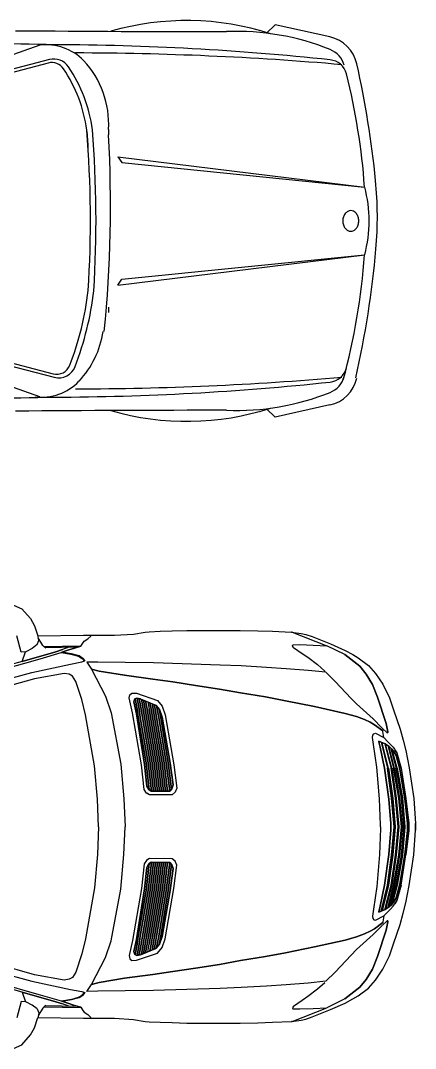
# Model space of a CAD drawing. Header units: inches. Extents: x 6700 to 19616, y -7432 to 2521.
# Drawn here: x 12208 to 13883, y -7432 to -3076 of the extents above; entities that cross this region are included whole.
import ezdxf

# ---------------------------------------------------------------- set-up
doc = ezdxf.new("R2010")
doc.units = ezdxf.units.IN
doc.header["$MEASUREMENT"] = 0
doc.layers.add('freecads.com', color=7, linetype='Continuous')

msp = doc.modelspace()

# ---------------------------------------------------------------- linework, layer by layer
at = {"layer": 'freecads.com'}
for p, q in [((13287.7, -3093.6), (13251.1, -3129.4)), ((13519.9, -3145.1), (13287.7, -3093.6)), ((12289.4, -3179.6), (11939.7, -3302.8)), ((12325.1, -3255.8), (12013.1, -3337.3)), ((12330.1, -3241.2), (12018.1, -3322.8)), ((12620, -3653.4), (13667.3, -3781.4)), ((12620, -3653.4), (12637, -3677.9)), ((12637, -3677.9), (13666.5, -3781.3)), ((12620, -4196.5), (13667.3, -4068.5)), ((12637, -4172), (13666.5, -4068.6)), ((12620, -4196.5), (12637, -4172)), ((12029, -4490), (12345.4, -4572.8)), ((12034, -4504.5), (12350.4, -4587.3)), ((12289.4, -4670.3), (11939.7, -4547)), ((13287.7, -4756.3), (13251.1, -4720.5)), ((13519.9, -4704.8), (13287.7, -4756.3))]:
    msp.add_line(p, q, dxfattribs=at)
at = {"layer": 'freecads.com', "ltscale": 0.5}
for p, q in [((12178.1, -5552.7), (12213.4, -5568.5)), ((12213.4, -5568.5), (12249.8, -5610)), ((12249.8, -5610), (12267.2, -5640.6)), ((12267.2, -5640.6), (12281.4, -5683.3)), ((12799.8, -5663.6), (12850.5, -5662.3)), ((12850.5, -5662.3), (12913, -5660.5)), ((12913, -5660.5), (13139.2, -5660.5)), ((13139.2, -5660.5), (13213.6, -5661.6)), ((13213.6, -5661.6), (13275.9, -5663.6)), ((12209.8, -5752.3), (12191.7, -5683)), ((12277.5, -5720.3), (12284.7, -5703.3)), ((12281.4, -5683.3), (12474.5, -5680.9)), ((12284.7, -5703.3), (12281.8, -5685.5)), ((12301.8, -5723.9), (12282.9, -5692.1)), ((12474.5, -5680.9), (12606.3, -5680.8)), ((12477.6, -5706.1), (12492.8, -5696)), ((12492.8, -5696), (12506, -5684)), ((12507.2, -5680.9), (12506, -5684)), ((12606.3, -5680.8), (12686.8, -5675.6)), ((12686.8, -5675.6), (12736.4, -5667.1)), ((12736.4, -5667.1), (12753.2, -5665.7)), ((12753.2, -5665.7), (12799.8, -5663.6)), ((13275.9, -5663.6), (13356.9, -5667.4)), ((13356.9, -5667.4), (13359.4, -5667.4)), ((13359.4, -5667.4), (13356.9, -5667.4)), ((13356.9, -5667.4), (13397.6, -5672.6)), ((13359.4, -5667.4), (13506.5, -5725.4)), ((13397.6, -5672.6), (13418, -5677.2)), ((13418, -5677.2), (13445.1, -5686.1)), ((13445.1, -5686.1), (13459, -5691.7)), ((13459, -5691.7), (13522.6, -5717.1)), ((12256.6, -5736.6), (12229.3, -5750.3)), ((12277.5, -5720.3), (12256.6, -5736.6)), ((12307.7, -5729.4), (12301.8, -5723.9)), ((12307.1, -5728.9), (12463.8, -5725.7)), ((12315.2, -5734.8), (12307.7, -5729.4)), ((12449.9, -5731), (12313.9, -5733.9)), ((12385, -5741.7), (12356.7, -5750.5)), ((12356.7, -5750.5), (12385, -5741.7)), ((12382.3, -5753), (12412.3, -5742.8)), ((12412.3, -5742.8), (12382.3, -5753)), ((12412, -5731.8), (12385, -5741.7)), ((12412.3, -5742.8), (12436.9, -5734.9)), ((12436.9, -5734.9), (12412.3, -5742.8)), ((12436.9, -5734.9), (12462.9, -5727.1)), ((12462.9, -5727.1), (12436.9, -5734.9)), ((12459.3, -5728), (12459.2, -5728)), ((12462.9, -5727.1), (12471.6, -5713.8)), ((12471.6, -5713.8), (12477.6, -5706.1)), ((13361, -5725.2), (13362.3, -5720.9)), ((13365.2, -5732.4), (13361, -5725.2)), ((13362.3, -5720.9), (13391.8, -5720.1)), ((13365.2, -5732.4), (13401.6, -5757.4)), ((13391.8, -5720.1), (13448.7, -5722.4)), ((13448.7, -5722.4), (13506.5, -5725.4)), ((13506.5, -5725.4), (13506.6, -5725.4)), ((13506.5, -5725.4), (13506.6, -5725.4)), ((13582.4, -5762.8), (13506.5, -5725.4)), ((13522.6, -5717.1), (13584.6, -5745.2)), ((13584.6, -5745.2), (13617.3, -5762.8)), ((12214.1, -5791.3), (12024.7, -5844.3)), ((12229.3, -5750.3), (12209.8, -5752.3)), ((12213.8, -5791.4), (12228.9, -5750.3)), ((12356.7, -5750.5), (12214.1, -5791.3)), ((12214.1, -5791.3), (12356.7, -5750.5)), ((12226.4, -5798.8), (12290.3, -5780)), ((12290.3, -5780), (12379.3, -5753.8)), ((12379.3, -5753.8), (12420.4, -5760.8)), ((12423.5, -5759.7), (12382.3, -5753)), ((12382.3, -5753), (12423.5, -5759.7)), ((12382.3, -5754.3), (12382.3, -5753)), ((12382.3, -5753), (12382.3, -5754.3)), ((12420.4, -5760.8), (12453.4, -5769.5)), ((12455.7, -5768.3), (12423.5, -5759.7)), ((12423.5, -5759.7), (12455.7, -5768.3)), ((12453.4, -5769.5), (12469.3, -5778.8)), ((12471.4, -5778.8), (12455.7, -5768.3)), ((12455.7, -5768.3), (12471.4, -5778.8)), ((12467.1, -5793.9), (12480.9, -5789.6)), ((12469.3, -5778.8), (12478.4, -5789.8)), ((12480.9, -5789.6), (12471.4, -5778.8)), ((12471.4, -5778.8), (12480.9, -5789.6)), ((13401.6, -5757.4), (13425.9, -5774.1)), ((13425.9, -5774.1), (13467.2, -5804.7)), ((13582.4, -5762.8), (13646.1, -5812.3)), ((13646.1, -5812.3), (13582.4, -5762.8)), ((13617.3, -5762.8), (13639.2, -5775.9)), ((13639.2, -5775.9), (13683.1, -5808.7)), ((12032.8, -5853), (12226.4, -5798.8)), ((12255.5, -5837.9), (12419.9, -5803.1)), ((12419.9, -5803.1), (12467.1, -5793.9)), ((12488.4, -5794.2), (12508.7, -5823.7)), ((12534.8, -5794.9), (12488.4, -5794.2)), ((12488.4, -5794.2), (12508.7, -5823.7)), ((12508.7, -5823.7), (12541.7, -5832.5)), ((12541.7, -5832.6), (12508.7, -5823.7)), ((12508.7, -5823.7), (12567.2, -5938.6)), ((12508.7, -5823.7), (12567.2, -5938.6)), ((12524.7, -5827.9), (12524.7, -5828)), ((12650.7, -5796.2), (12534.8, -5794.9)), ((12541.7, -5832.5), (12648.6, -5850.4)), ((12648.6, -5850.4), (12541.7, -5832.6)), ((12770.9, -5798.1), (12650.7, -5796.2)), ((13053.9, -5807), (12770.9, -5798.1)), ((13143.7, -5810.5), (13053.9, -5807)), ((13251, -5816.9), (13143.7, -5810.5)), ((13334.4, -5822.3), (13251, -5816.9)), ((13427.5, -5829.9), (13334.4, -5822.3)), ((13503.1, -5837.4), (13427.5, -5829.9)), ((13467.2, -5804.7), (13497.9, -5832.3)), ((13646.1, -5812.3), (13673.4, -5845.3)), ((13673.4, -5845.3), (13646.1, -5812.3)), ((13683.1, -5808.7), (13712.4, -5842.4)), ((12054.3, -5892.5), (12255.5, -5837.9)), ((12266.2, -5865.2), (12064.9, -5921.8)), ((12392.4, -5842.4), (12266.2, -5865.2)), ((12413.1, -5845.7), (12392.4, -5842.4)), ((12427.7, -5853.7), (12413.1, -5845.7)), ((12442.1, -5876.1), (12427.7, -5853.7)), ((12467.3, -5953.6), (12442.1, -5876.1)), ((12648.6, -5850.4), (12768.1, -5866.3)), ((12768.1, -5866.4), (12648.6, -5850.4)), ((12670.3, -5853.3), (12670.3, -5853.3)), ((12670.3, -5853.3), (12671.4, -5853.5)), ((12671.4, -5853.5), (12671.4, -5853.5)), ((12768.1, -5866.3), (12854.1, -5878.3)), ((12854.1, -5878.3), (12768.1, -5866.4)), ((12854.1, -5878.3), (12949.8, -5893.6)), ((12949.8, -5893.6), (12854.1, -5878.3)), ((13541.8, -5876.4), (13503.1, -5837.4)), ((13586.9, -5924), (13541.8, -5876.4)), ((13586.9, -5924), (13541.8, -5876.4)), ((13673.4, -5845.3), (13699.9, -5889.1)), ((13699.9, -5889.1), (13673.4, -5845.3)), ((13712.4, -5842.4), (13744.8, -5888.4)), ((12949.8, -5893.6), (13051.2, -5908.9)), ((13051.2, -5908.9), (12949.8, -5893.6)), ((13051.2, -5908.9), (13140.9, -5924.8)), ((13140.9, -5924.9), (13051.2, -5908.9)), ((13699.9, -5889.1), (13721.6, -5942.5)), ((13721.6, -5942.5), (13699.9, -5889.1)), ((13744.8, -5888.4), (13771.9, -5945.2)), ((12482.9, -6017.3), (12467.3, -5953.6)), ((12567.2, -5938.6), (12592.1, -6008.9)), ((12567.2, -5938.6), (12592.1, -6008.9)), ((12668.5, -5946.2), (12670.8, -5932.5)), ((12682.5, -6009.5), (12668.5, -5946.2)), ((12670.8, -5932.5), (12679.4, -5925.7)), ((12679.4, -5925.7), (12699.6, -5926.4)), ((12692.1, -5950.5), (12688.5, -5963.1)), ((12688.5, -5963.1), (12692.1, -5950.5)), ((12688.5, -5963.1), (12699.8, -6013.8)), ((12699.8, -6013.8), (12688.5, -5963.1)), ((12700.8, -5947), (12692.1, -5950.5)), ((12692.1, -5950.5), (12700.8, -5947)), ((12694, -5949.9), (12701.5, -5994.1)), ((12701.5, -5994.1), (12694, -5949.9)), ((12699.6, -5926.4), (12788.3, -5956.9)), ((12716.2, -5949.8), (12700.8, -5947)), ((12700.8, -5947), (12716.2, -5949.8)), ((12710, -5994.1), (12702, -5947.2)), ((12702, -5947.2), (12710, -5994.1)), ((12718.8, -5994.1), (12711, -5949.1)), ((12711, -5949.1), (12718.8, -5994.1)), ((12716.2, -5949.8), (12781.4, -5976.7)), ((12719.9, -5951.5), (12727.2, -5994.1)), ((12727.2, -5994.1), (12719.9, -5951.5)), ((12729, -5955.3), (12736, -5994.1)), ((12736, -5994.1), (12729, -5955.3)), ((12744.4, -5994.1), (12738, -5958.9)), ((12738, -5958.9), (12744.4, -5994.1)), ((12746.9, -5962.8), (12753, -5994.1)), ((12761.5, -5994.1), (12756.1, -5966.5)), ((12756.1, -5966.5), (12761.5, -5994.1)), ((12788.3, -5956.9), (12807.7, -5980.5)), ((13140.9, -5924.8), (13246, -5942)), ((13246, -5942), (13140.9, -5924.9)), ((13246, -5942), (13330.9, -5958.5)), ((13330.9, -5958.5), (13246, -5942)), ((13330.9, -5958.5), (13454.9, -5982.7)), ((13454.9, -5982.7), (13330.9, -5958.5)), ((13610.2, -5948.5), (13586.9, -5924)), ((13610.2, -5948.5), (13586.9, -5924)), ((13632.1, -5971.7), (13610.2, -5948.5)), ((13611.2, -5949.6), (13610.2, -5948.5)), ((13721.6, -5942.5), (13758.6, -6054.2)), ((13758.6, -6054.2), (13721.6, -5942.5)), ((13771.9, -5945.2), (13789.2, -5996)), ((12592.1, -6008.9), (12632.7, -6227.6)), ((12592.1, -6008.9), (12632.7, -6227.6)), ((12719.9, -6229.9), (12682.5, -6009.5)), ((12701.5, -5994.1), (12706.8, -6028.9)), ((12706.8, -6028.9), (12701.5, -5994.1)), ((12715.2, -6028.9), (12710, -5994.1)), ((12710, -5994.1), (12715.2, -6028.9)), ((12724.4, -6028.9), (12718.8, -5994.1)), ((12718.8, -5994.1), (12724.4, -6028.9)), ((12727.2, -5994.1), (12732.9, -6028.9)), ((12732.9, -6028.9), (12727.2, -5994.1)), ((12736, -5994.1), (12742, -6028.9)), ((12742, -6028.9), (12736, -5994.1)), ((12750.6, -6028.9), (12744.4, -5994.1)), ((12744.4, -5994.1), (12750.6, -6028.9)), ((12753, -5994.1), (12758.6, -6028.9)), ((12758.6, -6028.9), (12753, -5994.1)), ((12767.1, -6028.9), (12761.5, -5994.1)), ((12761.5, -5994.1), (12767.1, -6028.9)), ((12770.3, -5994.1), (12765.6, -5970.4)), ((12765.6, -5970.4), (12770.3, -5994.1)), ((12770.3, -5994.1), (12776, -6028.9)), ((12776, -6028.9), (12770.3, -5994.1)), ((12778.8, -5994.1), (12774.8, -5974)), ((12774.8, -5974), (12778.8, -5994.1)), ((12784.4, -6028.9), (12778.8, -5994.1)), ((12778.8, -5994.1), (12784.4, -6028.9)), ((12781.4, -5976.7), (12797.1, -5994.9)), ((12797.1, -5994.9), (12781.4, -5976.7)), ((12787.3, -5994.1), (12784.1, -5980.1)), ((12784.1, -5980.1), (12787.3, -5994.1)), ((12793.6, -6028.9), (12787.3, -5994.1)), ((12787.3, -5994.1), (12793.6, -6028.9)), ((12795.6, -5993.1), (12795.8, -5994.1)), ((12795.8, -5994.1), (12795.6, -5993.1)), ((12795.8, -5994.1), (12802.1, -6028.9)), ((12802.1, -6028.9), (12795.8, -5994.1)), ((12797.1, -5994.9), (12808.4, -6027.6)), ((12808.4, -6027.6), (12797.1, -5994.9)), ((12807.7, -5980.5), (12821.2, -6017.8)), ((13454.9, -5982.7), (13585.1, -6012.2)), ((13585.1, -6012.2), (13454.9, -5982.7)), ((13660.2, -5997.1), (13632.1, -5971.7)), ((13702.8, -6035.4), (13660.2, -5997.1)), ((13789.2, -5996), (13818.4, -6078.2)), ((12521, -6233.8), (12482.9, -6017.3)), ((12699.8, -6013.8), (12733.1, -6228.4)), ((12733.1, -6228.4), (12699.8, -6013.8)), ((12706.8, -6028.9), (12739.7, -6221.9)), ((12739.7, -6221.9), (12706.8, -6028.9)), ((12748.2, -6221.8), (12715.2, -6028.9)), ((12715.2, -6028.9), (12748.2, -6221.8)), ((12724.4, -6028.9), (12756.9, -6221.9)), ((12756.9, -6221.9), (12724.4, -6028.9)), ((12765.3, -6221.8), (12732.9, -6028.9)), ((12732.9, -6028.9), (12765.3, -6221.8)), ((12742, -6028.9), (12774.5, -6221.9)), ((12774.5, -6221.9), (12742, -6028.9)), ((12782.9, -6221.8), (12750.6, -6028.9)), ((12750.6, -6028.9), (12782.9, -6221.8)), ((12758.6, -6028.9), (12790.9, -6221.9)), ((12790.9, -6221.9), (12758.6, -6028.9)), ((12799.4, -6221.8), (12767.1, -6028.9)), ((12767.1, -6028.9), (12799.4, -6221.8)), ((12776, -6028.9), (12808.1, -6221.9)), ((12808.1, -6221.9), (12776, -6028.9)), ((12816.6, -6221.8), (12784.4, -6028.9)), ((12784.4, -6028.9), (12816.6, -6221.8)), ((12825.6, -6221.9), (12793.6, -6028.9)), ((12793.6, -6028.9), (12825.6, -6221.9)), ((12802.1, -6028.9), (12834.1, -6221.8)), ((12834.1, -6221.8), (12802.1, -6028.9)), ((12808.4, -6027.6), (12841.9, -6222.4)), ((12841.9, -6222.4), (12808.4, -6027.6)), ((12821.2, -6017.8), (12858.3, -6229.9)), ((13585.1, -6012.2), (13632.7, -6025.6)), ((13632.7, -6025.6), (13585.1, -6012.2)), ((13632.7, -6025.6), (13666.8, -6037.9)), ((13666.8, -6038), (13632.7, -6025.6)), ((13666.8, -6037.9), (13691.1, -6049.3)), ((13691.1, -6049.3), (13666.8, -6038)), ((13691.1, -6049.3), (13708.7, -6059.6)), ((13708.7, -6059.6), (13691.1, -6049.3)), ((13702.8, -6035.4), (13700.6, -6033.4)), ((13739.8, -6072.5), (13702.8, -6035.4)), ((13758.6, -6054.2), (13765.5, -6089.7)), ((13765.5, -6089.7), (13758.6, -6054.2)), ((13701.9, -6103.5), (13706.1, -6097.7)), ((13706.1, -6097.7), (13712.4, -6095.9)), ((13708.7, -6059.6), (13743.7, -6086.3)), ((13743.7, -6086.3), (13708.7, -6059.6)), ((13712.4, -6095.9), (13747.9, -6114.3)), ((13739.8, -6072.5), (13739.5, -6072.2)), ((13742, -6074.6), (13739.8, -6072.5)), ((13741.7, -6074.3), (13763.1, -6094)), ((13744.8, -6088.6), (13743.7, -6086.3)), ((13744.8, -6088.6), (13743.7, -6086.3)), ((13747.9, -6114.3), (13744.8, -6088.6)), ((13747.9, -6114.3), (13744.8, -6088.6)), ((13765, -6093.4), (13763.1, -6094)), ((13763.1, -6094), (13765, -6093.4)), ((13765.5, -6089.7), (13765, -6093.4)), ((13765, -6093.4), (13765.5, -6089.7)), ((13818.4, -6078.2), (13830.9, -6125.4)), ((13700.4, -6113.7), (13701.9, -6103.5)), ((13704.5, -6143.6), (13700.4, -6113.7)), ((13726.9, -6130.1), (13753.9, -6141)), ((13727.3, -6132), (13726.9, -6130.1)), ((13753.9, -6141), (13726.9, -6130.1)), ((13726.9, -6130.1), (13727.3, -6132)), ((13733, -6155.5), (13727.3, -6132)), ((13727.3, -6132), (13733, -6155.5)), ((13736.7, -6134), (13763.3, -6244.5)), ((13767.7, -6244.5), (13741.7, -6136)), ((13747.9, -6114.3), (13765.4, -6132.1)), ((13752, -6140.2), (13778.9, -6244.5)), ((13753.9, -6141), (13770.9, -6152.4)), ((13770.9, -6152.4), (13753.9, -6141)), ((13765.4, -6132.1), (13776.9, -6142.9)), ((13830.9, -6125.4), (13842.1, -6169.7)), ((13719.1, -6239.1), (13704.5, -6143.6)), ((13751.3, -6244.4), (13733, -6155.5)), ((13733, -6155.5), (13751.3, -6244.4)), ((13782.3, -6244.5), (13756, -6142.4)), ((13765.1, -6148.5), (13789.8, -6244.5)), ((13793.3, -6244.5), (13769.3, -6151.3)), ((13770.9, -6152.4), (13780.9, -6161.9)), ((13780.9, -6161.9), (13770.9, -6152.4)), ((13776.9, -6142.9), (13787.4, -6155.3)), ((13778.8, -6159.9), (13800.6, -6244.5)), ((13780.9, -6161.9), (13789, -6171.9)), ((13789, -6171.9), (13780.9, -6161.9)), ((13804.3, -6244.5), (13784.1, -6165.8)), ((13787.4, -6155.3), (13793.3, -6163.5)), ((13789, -6171.9), (13794.3, -6178.9)), ((13794.3, -6178.9), (13789, -6171.9)), ((13793.3, -6163.5), (13795.3, -6166)), ((13794.3, -6178.9), (13800.8, -6190.4)), ((13800.8, -6190.4), (13794.3, -6178.9)), ((13803.3, -6179.5), (13795.3, -6166)), ((13795.3, -6166), (13803.3, -6179.5)), ((13821.7, -6244.5), (13803.3, -6179.5)), ((13803.3, -6179.5), (13821.7, -6244.5)), ((13842.1, -6169.7), (13855.9, -6243)), ((12632.7, -6227.6), (12645.7, -6374.4)), ((12632.7, -6227.6), (12645.7, -6374.4)), ((12733.1, -6228.4), (12743.9, -6319.7)), ((12743.9, -6319.7), (12733.1, -6228.4)), ((12739.7, -6221.9), (12753.7, -6335.8)), ((12753.7, -6335.8), (12739.7, -6221.9)), ((12762.7, -6341), (12748.2, -6221.8)), ((12748.2, -6221.8), (12762.7, -6341)), ((12756.9, -6221.9), (12771.4, -6341)), ((12771.4, -6341), (12756.9, -6221.9)), ((12779.9, -6341), (12765.3, -6221.8)), ((12765.3, -6221.8), (12779.9, -6341)), ((12774.5, -6221.9), (12789, -6341)), ((12789, -6341), (12774.5, -6221.9)), ((12797.5, -6341), (12782.9, -6221.8)), ((12782.9, -6221.8), (12797.5, -6341)), ((12790.9, -6221.9), (12805.5, -6341)), ((12805.5, -6341), (12790.9, -6221.9)), ((12813.9, -6341), (12799.4, -6221.8)), ((12799.4, -6221.8), (12813.9, -6341)), ((12808.1, -6221.9), (12822.7, -6340.9)), ((12822.7, -6340.9), (12808.1, -6221.9)), ((12831.1, -6340.9), (12816.6, -6221.8)), ((12816.6, -6221.8), (12831.1, -6340.9)), ((12840.2, -6340.7), (12825.6, -6221.9)), ((12825.6, -6221.9), (12840.2, -6340.7)), ((12847.6, -6332.5), (12834.1, -6221.8)), ((12834.1, -6221.8), (12847.6, -6332.5)), ((12854.5, -6315.2), (12841.9, -6222.4)), ((12841.9, -6222.4), (12854.5, -6315.2)), ((13800.8, -6190.4), (13816.8, -6248.8)), ((13816.8, -6248.8), (13800.8, -6190.4)), ((12533.9, -6374.8), (12521, -6233.8)), ((12732.3, -6334.6), (12719.9, -6229.9)), ((12858.3, -6229.9), (12870.6, -6329.2)), ((13730.2, -6374.4), (13719.1, -6239.1)), ((13769.5, -6375), (13751.3, -6244.4)), ((13751.3, -6244.4), (13769.5, -6375)), ((13781.6, -6371.6), (13763.3, -6244.5)), ((13763.3, -6244.5), (13781.6, -6371.6)), ((13767.7, -6244.5), (13786, -6371.6)), ((13786, -6371.6), (13767.7, -6244.5)), ((13797.8, -6371.6), (13778.9, -6244.5)), ((13778.9, -6244.5), (13797.8, -6371.6)), ((13782.3, -6244.5), (13801.2, -6371.6)), ((13801.2, -6371.6), (13782.3, -6244.5)), ((13811.7, -6371.6), (13789.8, -6244.5)), ((13789.8, -6244.5), (13811.7, -6371.6)), ((13793.3, -6244.5), (13815.1, -6371.6)), ((13815.1, -6371.6), (13793.3, -6244.5)), ((13823.6, -6371.6), (13800.6, -6244.5)), ((13800.6, -6244.5), (13823.6, -6371.6)), ((13804.3, -6244.5), (13827.3, -6371.6)), ((13827.3, -6371.6), (13804.3, -6244.5)), ((13816.8, -6248.8), (13837.2, -6373.5)), ((13837.2, -6373.5), (13816.8, -6248.8)), ((13821.7, -6244.5), (13842.1, -6372.9)), ((13855.9, -6243), (13875.1, -6372.7)), ((12849, -6331.1), (12854.5, -6315.2)), ((12854.5, -6315.2), (12849, -6331.1)), ((12741.7, -6349.8), (12732.3, -6334.6)), ((12754, -6357.2), (12741.7, -6349.8)), ((12754.3, -6357.2), (12742.6, -6350.1)), ((12743.9, -6319.7), (12752, -6334.7)), ((12752, -6334.7), (12743.9, -6319.7)), ((12752, -6334.7), (12761.4, -6341.4)), ((12761.4, -6341.4), (12752, -6334.7)), ((12851, -6356.4), (12754, -6357.2)), ((12761.4, -6341.4), (12840.6, -6340.8)), ((12840.6, -6340.8), (12761.4, -6341.4)), ((12840.6, -6340.8), (12849, -6331.1)), ((12849, -6331.1), (12840.6, -6340.8)), ((12863.9, -6345.9), (12851, -6356.4)), ((12870.6, -6329.2), (12863.9, -6345.9)), ((12538.5, -6492), (12533.9, -6374.8)), ((12645.7, -6374.4), (12651.1, -6492.2)), ((12645.7, -6374.4), (12651.1, -6492.2)), ((13734.8, -6484.6), (13730.2, -6374.4)), ((13777.7, -6479), (13769.5, -6375)), ((13769.5, -6375), (13777.7, -6479)), ((13792.9, -6492.1), (13781.6, -6371.6)), ((13781.6, -6371.6), (13792.9, -6492.1)), ((13786, -6371.6), (13797.2, -6492.1)), ((13797.2, -6492.1), (13786, -6371.6)), ((13808.6, -6492.1), (13797.8, -6371.6)), ((13797.8, -6371.6), (13808.6, -6492.1)), ((13801.2, -6371.6), (13812, -6492.1)), ((13812, -6492.1), (13801.2, -6371.6)), ((13823, -6492.1), (13811.7, -6371.6)), ((13811.7, -6371.6), (13823, -6492.1)), ((13815.1, -6371.6), (13826.5, -6492.1)), ((13826.5, -6492.1), (13815.1, -6371.6)), ((13833.8, -6492.1), (13823.6, -6371.6)), ((13823.6, -6371.6), (13833.8, -6492.1)), ((13827.3, -6371.6), (13837.4, -6492.1)), ((13837.4, -6492.1), (13827.3, -6371.6)), ((13837.2, -6373.5), (13849.2, -6476.3)), ((13849.2, -6476.3), (13837.2, -6373.5)), ((13854.2, -6476.7), (13842.1, -6372.9)), ((13842.1, -6372.9), (13854.2, -6476.7)), ((13875.1, -6372.7), (13882.6, -6477.8)), ((13734.8, -6492.1), (13734.8, -6484.6)), ((13778.3, -6492.1), (13777.7, -6479)), ((13777.7, -6479), (13778.3, -6492.1)), ((13849.2, -6476.3), (13849.3, -6492.1)), ((13849.3, -6492.1), (13849.2, -6476.3)), ((13854.2, -6492.1), (13854.2, -6476.7)), ((13854.2, -6476.7), (13854.2, -6492.1)), ((13882.6, -6492.1), (13882.6, -6477.8)), ((13882.6, -6477.8), (13882.6, -6492.1)), ((13882.6, -6492.1), (13882.6, -6477.8)), ((13882.6, -6477.8), (13882.6, -6492.1)), ((12538.5, -6492.3), (12533.9, -6609.5)), ((12645.7, -6609.9), (12651.1, -6492.1)), ((12645.7, -6609.9), (12651.1, -6492.1)), ((13734.8, -6499.7), (13730.2, -6609.9)), ((13734.8, -6492.1), (13734.8, -6499.7)), ((13777.7, -6505.3), (13769.5, -6609.3)), ((13769.5, -6609.3), (13777.7, -6505.3)), ((13778.3, -6492.1), (13777.7, -6505.3)), ((13777.7, -6505.3), (13778.3, -6492.1)), ((13792.9, -6492.1), (13781.6, -6612.7)), ((13781.6, -6612.7), (13792.9, -6492.1)), ((13786, -6612.7), (13797.2, -6492.1)), ((13797.2, -6492.1), (13786, -6612.7)), ((13808.6, -6492.1), (13797.8, -6612.7)), ((13797.8, -6612.7), (13808.6, -6492.1)), ((13801.2, -6612.7), (13812, -6492.1)), ((13812, -6492.1), (13801.2, -6612.7)), ((13823, -6492.1), (13811.7, -6612.7)), ((13811.7, -6612.7), (13823, -6492.1)), ((13815.1, -6612.7), (13826.5, -6492.1)), ((13826.5, -6492.1), (13815.1, -6612.7)), ((13833.8, -6492.1), (13823.6, -6612.7)), ((13823.6, -6612.7), (13833.8, -6492.1)), ((13827.3, -6612.7), (13837.4, -6492.1)), ((13837.4, -6492.1), (13827.3, -6612.7)), ((13837.2, -6610.8), (13849.2, -6508)), ((13849.2, -6508), (13837.2, -6610.8)), ((13854.2, -6507.6), (13842.1, -6611.4)), ((13842.1, -6611.4), (13854.2, -6507.6)), ((13849.2, -6508), (13849.3, -6492.1)), ((13849.3, -6492.1), (13849.2, -6508)), ((13854.2, -6492.1), (13854.2, -6507.6)), ((13854.2, -6507.6), (13854.2, -6492.1)), ((13875.1, -6611.6), (13882.6, -6506.5)), ((13882.6, -6492.1), (13882.6, -6506.5)), ((13882.6, -6506.5), (13882.6, -6492.1)), ((13882.6, -6492.1), (13882.6, -6506.5)), ((13882.6, -6506.5), (13882.6, -6492.1)), ((12533.9, -6609.5), (12521, -6750.5)), ((12632.7, -6756.7), (12645.7, -6609.9)), ((12632.7, -6756.7), (12645.7, -6609.9)), ((13730.2, -6609.9), (13719.1, -6745.2)), ((13769.5, -6609.3), (13751.3, -6739.9)), ((13751.3, -6739.9), (13769.5, -6609.3)), ((13781.6, -6612.7), (13763.3, -6739.8)), ((13763.3, -6739.8), (13781.6, -6612.7)), ((13767.7, -6739.8), (13786, -6612.7)), ((13786, -6612.7), (13767.7, -6739.8)), ((13797.8, -6612.7), (13778.9, -6739.8)), ((13778.9, -6739.8), (13797.8, -6612.7)), ((13782.3, -6739.8), (13801.2, -6612.7)), ((13801.2, -6612.7), (13782.3, -6739.8)), ((13811.7, -6612.7), (13789.8, -6739.8)), ((13789.8, -6739.8), (13811.7, -6612.7)), ((13793.3, -6739.8), (13815.1, -6612.7)), ((13815.1, -6612.7), (13793.3, -6739.8)), ((13823.6, -6612.7), (13800.6, -6739.8)), ((13800.6, -6739.8), (13823.6, -6612.7)), ((13804.3, -6739.8), (13827.3, -6612.7)), ((13827.3, -6612.7), (13804.3, -6739.8)), ((13816.8, -6735.5), (13837.2, -6610.8)), ((13837.2, -6610.8), (13816.8, -6735.5)), ((13821.7, -6739.7), (13842.1, -6611.4)), ((13855.9, -6741.3), (13875.1, -6611.6)), ((12732.3, -6649.7), (12719.9, -6754.4)), ((12741.7, -6634.5), (12732.3, -6649.7)), ((12739.7, -6762.4), (12753.7, -6648.5)), ((12753.7, -6648.5), (12739.7, -6762.4)), ((12754, -6627.1), (12741.7, -6634.5)), ((12754.3, -6627.1), (12742.6, -6634.2)), ((12743.9, -6664.6), (12752, -6649.6)), ((12752, -6649.6), (12743.9, -6664.6)), ((12762.7, -6643.3), (12748.2, -6762.5)), ((12748.2, -6762.5), (12762.7, -6643.3)), ((12752, -6649.6), (12761.4, -6642.9)), ((12761.4, -6642.9), (12752, -6649.6)), ((12851, -6627.8), (12754, -6627.1)), ((12756.9, -6762.4), (12771.4, -6643.3)), ((12771.4, -6643.3), (12756.9, -6762.4)), ((12761.4, -6642.9), (12840.6, -6643.5)), ((12840.6, -6643.5), (12761.4, -6642.9)), ((12779.9, -6643.3), (12765.3, -6762.5)), ((12765.3, -6762.5), (12779.9, -6643.3)), ((12774.5, -6762.4), (12789, -6643.3)), ((12789, -6643.3), (12774.5, -6762.4)), ((12797.5, -6643.3), (12782.9, -6762.5)), ((12782.9, -6762.5), (12797.5, -6643.3)), ((12790.9, -6762.4), (12805.5, -6643.3)), ((12805.5, -6643.3), (12790.9, -6762.4)), ((12813.9, -6643.3), (12799.4, -6762.5)), ((12799.4, -6762.5), (12813.9, -6643.3)), ((12808.1, -6762.4), (12822.7, -6643.4)), ((12822.7, -6643.4), (12808.1, -6762.4)), ((12831.1, -6643.4), (12816.6, -6762.5)), ((12816.6, -6762.5), (12831.1, -6643.4)), ((12840.2, -6643.5), (12825.6, -6762.4)), ((12825.6, -6762.4), (12840.2, -6643.5)), ((12847.6, -6651.8), (12834.1, -6762.5)), ((12834.1, -6762.5), (12847.6, -6651.8)), ((12840.6, -6643.5), (12849, -6653.2)), ((12849, -6653.2), (12840.6, -6643.5)), ((12849, -6653.2), (12854.5, -6669.1)), ((12854.5, -6669.1), (12849, -6653.2)), ((12863.9, -6638.4), (12851, -6627.8)), ((12858.3, -6754.4), (12870.6, -6655.1)), ((12870.6, -6655.1), (12863.9, -6638.4)), ((12733.1, -6755.9), (12743.9, -6664.6)), ((12743.9, -6664.6), (12733.1, -6755.9)), ((12854.5, -6669.1), (12841.9, -6761.9)), ((12841.9, -6761.9), (12854.5, -6669.1)), ((12521, -6750.5), (12482.9, -6967)), ((13719.1, -6745.2), (13704.5, -6840.7)), ((13751.3, -6739.9), (13733, -6828.8)), ((13733, -6828.8), (13751.3, -6739.9)), ((13736.7, -6850.3), (13763.3, -6739.8)), ((13767.7, -6739.8), (13741.7, -6848.3)), ((13752, -6844.1), (13778.9, -6739.8)), ((13782.3, -6739.8), (13756, -6841.9)), ((13765.1, -6835.8), (13789.8, -6739.8)), ((13793.3, -6739.8), (13769.3, -6833)), ((13778.8, -6824.4), (13800.6, -6739.8)), ((13804.3, -6739.8), (13784.1, -6818.5)), ((13800.8, -6793.9), (13816.8, -6735.5)), ((13816.8, -6735.5), (13800.8, -6793.9)), ((13821.7, -6739.7), (13803.3, -6804.8)), ((13803.3, -6804.8), (13821.7, -6739.7)), ((13842.1, -6814.6), (13855.9, -6741.3)), ((12592.1, -6975.4), (12632.7, -6756.7)), ((12592.1, -6975.4), (12632.7, -6756.7)), ((12719.9, -6754.4), (12682.5, -6974.8)), ((12699.8, -6970.5), (12733.1, -6755.9)), ((12733.1, -6755.9), (12699.8, -6970.5)), ((12706.8, -6955.4), (12739.7, -6762.4)), ((12739.7, -6762.4), (12706.8, -6955.4)), ((12748.2, -6762.5), (12715.2, -6955.4)), ((12715.2, -6955.4), (12748.2, -6762.5)), ((12724.4, -6955.4), (12756.9, -6762.4)), ((12756.9, -6762.4), (12724.4, -6955.4)), ((12765.3, -6762.5), (12732.9, -6955.4)), ((12732.9, -6955.4), (12765.3, -6762.5)), ((12742, -6955.4), (12774.5, -6762.4)), ((12774.5, -6762.4), (12742, -6955.4)), ((12782.9, -6762.5), (12750.6, -6955.4)), ((12750.6, -6955.4), (12782.9, -6762.5)), ((12758.6, -6955.4), (12790.9, -6762.4)), ((12790.9, -6762.4), (12758.6, -6955.4)), ((12799.4, -6762.5), (12767.1, -6955.4)), ((12767.1, -6955.4), (12799.4, -6762.5)), ((12776, -6955.4), (12808.1, -6762.4)), ((12808.1, -6762.4), (12776, -6955.4)), ((12816.6, -6762.5), (12784.4, -6955.4)), ((12784.4, -6955.4), (12816.6, -6762.5)), ((12825.6, -6762.4), (12793.6, -6955.4)), ((12793.6, -6955.4), (12825.6, -6762.4)), ((12802.1, -6955.4), (12834.1, -6762.5)), ((12834.1, -6762.5), (12802.1, -6955.4)), ((12808.4, -6956.7), (12841.9, -6761.9)), ((12841.9, -6761.9), (12808.4, -6956.7)), ((12821.2, -6966.5), (12858.3, -6754.4)), ((13794.3, -6805.3), (13800.8, -6793.9)), ((13800.8, -6793.9), (13794.3, -6805.3)), ((13733, -6828.8), (13727.3, -6852.3)), ((13727.3, -6852.3), (13733, -6828.8)), ((13753.9, -6843.3), (13770.9, -6831.9)), ((13770.9, -6831.9), (13753.9, -6843.3)), ((13770.9, -6831.9), (13780.9, -6822.4)), ((13780.9, -6822.4), (13770.9, -6831.9)), ((13776.9, -6841.4), (13787.4, -6829)), ((13780.9, -6822.4), (13789, -6812.4)), ((13789, -6812.4), (13780.9, -6822.4)), ((13787.4, -6829), (13793.3, -6820.8)), ((13789, -6812.4), (13794.3, -6805.3)), ((13794.3, -6805.3), (13789, -6812.4)), ((13793.3, -6820.8), (13795.3, -6818.2)), ((13803.3, -6804.8), (13795.3, -6818.2)), ((13795.3, -6818.2), (13803.3, -6804.8)), ((13830.9, -6858.9), (13842.1, -6814.6)), ((13704.5, -6840.7), (13700.4, -6870.6)), ((13700.4, -6870.6), (13701.9, -6880.8)), ((13701.9, -6880.8), (13706.1, -6886.6)), ((13712.4, -6888.3), (13747.9, -6870)), ((13726.9, -6854.2), (13753.9, -6843.3)), ((13753.9, -6843.3), (13726.9, -6854.2)), ((13727.3, -6852.3), (13726.9, -6854.2)), ((13726.9, -6854.2), (13727.3, -6852.3)), ((13747.9, -6870), (13744.8, -6895.7)), ((13747.9, -6870), (13744.8, -6895.7)), ((13747.9, -6870), (13765.4, -6852.2)), ((13765.4, -6852.2), (13776.9, -6841.4)), ((13818.4, -6906.1), (13830.9, -6858.9)), ((13691.1, -6935), (13708.7, -6924.6)), ((13708.7, -6924.6), (13691.1, -6935)), ((13739.8, -6911.8), (13702.8, -6948.9)), ((13706.1, -6886.6), (13712.4, -6888.3)), ((13708.7, -6924.6), (13743.7, -6898)), ((13743.7, -6898), (13708.7, -6924.6)), ((13739.8, -6911.8), (13739.5, -6912.1)), ((13742, -6909.7), (13739.8, -6911.8)), ((13741.7, -6910), (13763.1, -6890.3)), ((13744.8, -6895.7), (13743.7, -6898)), ((13744.8, -6895.7), (13743.7, -6898)), ((13758.6, -6930.1), (13765.5, -6894.6)), ((13765.5, -6894.6), (13758.6, -6930.1)), ((13765, -6890.9), (13763.1, -6890.3)), ((13763.1, -6890.3), (13765, -6890.9)), ((13765.5, -6894.6), (13765, -6890.9)), ((13765, -6890.9), (13765.5, -6894.6)), ((13789.2, -6988.3), (13818.4, -6906.1)), ((12482.9, -6967), (12467.3, -7030.7)), ((12701.5, -6990.2), (12706.8, -6955.4)), ((12706.8, -6955.4), (12701.5, -6990.2)), ((12715.2, -6955.4), (12710, -6990.2)), ((12710, -6990.2), (12715.2, -6955.4)), ((12724.4, -6955.4), (12718.8, -6990.2)), ((12718.8, -6990.2), (12724.4, -6955.4)), ((12727.2, -6990.2), (12732.9, -6955.4)), ((12732.9, -6955.4), (12727.2, -6990.2)), ((12736, -6990.2), (12742, -6955.4)), ((12742, -6955.4), (12736, -6990.2)), ((12750.6, -6955.4), (12744.4, -6990.2)), ((12744.4, -6990.2), (12750.6, -6955.4)), ((12753, -6990.2), (12758.6, -6955.4)), ((12758.6, -6955.4), (12753, -6990.2)), ((12767.1, -6955.4), (12761.5, -6990.2)), ((12761.5, -6990.2), (12767.1, -6955.4)), ((12770.3, -6990.2), (12776, -6955.4)), ((12776, -6955.4), (12770.3, -6990.2)), ((12784.4, -6955.4), (12778.8, -6990.2)), ((12778.8, -6990.2), (12784.4, -6955.4)), ((12793.6, -6955.4), (12787.3, -6990.2)), ((12787.3, -6990.2), (12793.6, -6955.4)), ((12795.8, -6990.2), (12802.1, -6955.4)), ((12802.1, -6955.4), (12795.8, -6990.2)), ((12797.1, -6989.4), (12808.4, -6956.7)), ((12808.4, -6956.7), (12797.1, -6989.4)), ((12807.7, -7003.8), (12821.2, -6966.5)), ((13585.1, -6972.1), (13632.7, -6958.7)), ((13632.7, -6958.7), (13585.1, -6972.1)), ((13666.8, -6946.3), (13632.7, -6958.7)), ((13632.7, -6958.7), (13666.8, -6946.4)), ((13702.8, -6948.9), (13660.2, -6987.2)), ((13666.8, -6946.4), (13691.1, -6935)), ((13691.1, -6935), (13666.8, -6946.3)), ((13702.8, -6948.9), (13700.6, -6950.9)), ((13721.6, -7041.8), (13758.6, -6930.1)), ((13758.6, -6930.1), (13721.6, -7041.8)), ((12567.2, -7045.7), (12592.1, -6975.4)), ((12567.2, -7045.7), (12592.1, -6975.4)), ((12682.5, -6974.8), (12668.5, -7038.1)), ((12688.5, -7021.2), (12699.8, -6970.5)), ((12699.8, -6970.5), (12688.5, -7021.2)), ((12694, -7034.4), (12701.5, -6990.2)), ((12701.5, -6990.2), (12694, -7034.4)), ((12710, -6990.2), (12702, -7037)), ((12702, -7037), (12710, -6990.2)), ((12718.8, -6990.2), (12711, -7035.2)), ((12711, -7035.2), (12718.8, -6990.2)), ((12716.2, -7034.5), (12781.4, -7007.6)), ((12719.9, -7032.8), (12727.2, -6990.2)), ((12727.2, -6990.2), (12719.9, -7032.8)), ((12729, -7029), (12736, -6990.2)), ((12736, -6990.2), (12729, -7029)), ((12744.4, -6990.2), (12738, -7025.4)), ((12738, -7025.4), (12744.4, -6990.2)), ((12746.9, -7021.5), (12753, -6990.2)), ((12761.5, -6990.2), (12756.1, -7017.8)), ((12756.1, -7017.8), (12761.5, -6990.2)), ((12770.3, -6990.2), (12765.6, -7013.9)), ((12765.6, -7013.9), (12770.3, -6990.2)), ((12778.8, -6990.2), (12774.8, -7010.3)), ((12774.8, -7010.3), (12778.8, -6990.2)), ((12781.4, -7007.6), (12797.1, -6989.4)), ((12797.1, -6989.4), (12781.4, -7007.6)), ((12787.3, -6990.2), (12784.1, -7004.2)), ((12784.1, -7004.2), (12787.3, -6990.2)), ((12788.3, -7027.3), (12807.7, -7003.8)), ((12795.6, -6991.2), (12795.8, -6990.2)), ((12795.8, -6990.2), (12795.6, -6991.2)), ((13330.9, -7025.8), (13454.9, -7001.6)), ((13454.9, -7001.6), (13330.9, -7025.8)), ((13454.9, -7001.6), (13585.1, -6972.1)), ((13585.1, -6972.1), (13454.9, -7001.6)), ((13632.1, -7012.6), (13610.2, -7035.8)), ((13660.2, -6987.2), (13632.1, -7012.6)), ((13771.9, -7039.1), (13789.2, -6988.3)), ((12467.3, -7030.7), (12442.1, -7108.2)), ((12508.7, -7160.6), (12567.2, -7045.7)), ((12508.7, -7160.6), (12567.2, -7045.7)), ((12668.5, -7038.1), (12670.8, -7051.8)), ((12670.8, -7051.8), (12679.4, -7058.6)), ((12692.1, -7033.8), (12688.5, -7021.2)), ((12688.5, -7021.2), (12692.1, -7033.8)), ((12700.8, -7037.3), (12692.1, -7033.8)), ((12692.1, -7033.8), (12700.8, -7037.3)), ((12699.6, -7057.9), (12788.3, -7027.3)), ((12716.2, -7034.5), (12700.8, -7037.3)), ((12700.8, -7037.3), (12716.2, -7034.5)), ((13140.9, -7059.5), (13246, -7042.3)), ((13246, -7042.3), (13140.9, -7059.4)), ((13246, -7042.3), (13330.9, -7025.8)), ((13330.9, -7025.8), (13246, -7042.3)), ((13610.2, -7035.8), (13586.9, -7060.3)), ((13610.2, -7035.8), (13586.9, -7060.3)), ((13611.2, -7034.7), (13610.2, -7035.8)), ((13699.9, -7095.2), (13721.6, -7041.8)), ((13721.6, -7041.8), (13699.9, -7095.2)), ((13744.8, -7095.9), (13771.9, -7039.1)), ((12054.3, -7091.8), (12255.5, -7146.4)), ((12266.2, -7119.1), (12064.9, -7062.5)), ((12679.4, -7058.6), (12699.6, -7057.9)), ((12854.1, -7106), (12949.8, -7090.7)), ((12949.8, -7090.7), (12854.1, -7106)), ((12949.8, -7090.7), (13051.2, -7075.4)), ((13051.2, -7075.4), (12949.8, -7090.7)), ((13140.9, -7059.4), (13051.2, -7075.4)), ((13051.2, -7075.4), (13140.9, -7059.5)), ((13586.9, -7060.3), (13541.8, -7107.9)), ((13586.9, -7060.3), (13541.8, -7107.9)), ((13673.4, -7139), (13699.9, -7095.2)), ((13699.9, -7095.2), (13673.4, -7139)), ((13712.4, -7141.9), (13744.8, -7095.9)), ((12214.1, -7193), (12024.7, -7140)), ((12032.8, -7131.2), (12226.4, -7185.5)), ((12392.4, -7141.9), (12266.2, -7119.1)), ((12413.1, -7138.6), (12392.4, -7141.9)), ((12427.7, -7130.6), (12413.1, -7138.6)), ((12442.1, -7108.2), (12427.7, -7130.6)), ((12541.7, -7151.8), (12648.6, -7133.9)), ((12648.6, -7133.9), (12541.7, -7151.7)), ((12648.6, -7133.9), (12768.1, -7117.9)), ((12768.1, -7117.9), (12648.6, -7133.9)), ((12670.3, -7131), (12671.4, -7130.8)), ((12670.3, -7131), (12670.3, -7131)), ((12671.4, -7130.8), (12671.4, -7130.8)), ((12768.1, -7117.9), (12854.1, -7106)), ((12854.1, -7106), (12768.1, -7117.9)), ((13541.8, -7107.9), (13503.1, -7146.8)), ((13646.1, -7172), (13673.4, -7139)), ((13673.4, -7139), (13646.1, -7172)), ((13683.1, -7175.6), (13712.4, -7141.9)), ((12226.4, -7185.5), (12290.3, -7204.3)), ((12255.5, -7146.4), (12419.9, -7181.2)), ((12419.9, -7181.2), (12467.1, -7190.4)), ((12488.4, -7190.1), (12508.7, -7160.6)), ((12488.4, -7190.1), (12508.7, -7160.6)), ((12541.7, -7151.7), (12508.7, -7160.6)), ((12508.7, -7160.6), (12541.7, -7151.8)), ((12524.7, -7156.3), (12524.7, -7156.3)), ((12770.9, -7186.2), (12650.7, -7188.1)), ((13053.9, -7177.3), (12770.9, -7186.2)), ((13143.7, -7173.8), (13053.9, -7177.3)), ((13251, -7167.4), (13143.7, -7173.8)), ((13334.4, -7162), (13251, -7167.4)), ((13427.5, -7154.4), (13334.4, -7162)), ((13425.9, -7210.2), (13467.2, -7179.6)), ((13503.1, -7146.8), (13427.5, -7154.4)), ((13467.2, -7179.6), (13497.9, -7151.9)), ((13582.4, -7221.4), (13646.1, -7172)), ((13646.1, -7172), (13582.4, -7221.4)), ((13639.2, -7208.4), (13683.1, -7175.6)), ((12213.8, -7192.9), (12228.9, -7234)), ((12356.7, -7233.7), (12214.1, -7193)), ((12214.1, -7193), (12356.7, -7233.7)), ((12290.3, -7204.3), (12379.3, -7230.5)), ((12379.3, -7230.5), (12420.4, -7223.5)), ((12423.5, -7224.5), (12382.3, -7231.3)), ((12382.3, -7231.3), (12423.5, -7224.5)), ((12382.3, -7230), (12382.3, -7231.3)), ((12382.3, -7231.3), (12382.3, -7230)), ((12420.4, -7223.5), (12453.4, -7214.8)), ((12455.7, -7216), (12423.5, -7224.5)), ((12423.5, -7224.5), (12455.7, -7216)), ((12453.4, -7214.8), (12469.3, -7205.5)), ((12471.4, -7205.5), (12455.7, -7216)), ((12455.7, -7216), (12471.4, -7205.5)), ((12467.1, -7190.4), (12480.9, -7194.7)), ((12469.3, -7205.5), (12478.4, -7194.5)), ((12480.9, -7194.7), (12471.4, -7205.5)), ((12471.4, -7205.5), (12480.9, -7194.7)), ((12534.8, -7189.4), (12488.4, -7190.1)), ((12650.7, -7188.1), (12534.8, -7189.4)), ((13365.2, -7251.9), (13401.6, -7226.9)), ((13401.6, -7226.9), (13425.9, -7210.2)), ((13582.4, -7221.4), (13506.5, -7258.9)), ((13584.6, -7239.1), (13617.3, -7221.5)), ((13617.3, -7221.5), (13639.2, -7208.4)), ((12209.8, -7232), (12191.7, -7301.3)), ((12229.3, -7234), (12209.8, -7232)), ((12256.6, -7247.7), (12229.3, -7234)), ((12277.5, -7264), (12256.6, -7247.7)), ((12277.5, -7264), (12284.7, -7281)), ((12301.8, -7260.4), (12282.9, -7292.2)), ((12307.7, -7254.9), (12301.8, -7260.4)), ((12307.1, -7255.4), (12463.8, -7258.6)), ((12315.2, -7249.5), (12307.7, -7254.9)), ((12449.9, -7253.3), (12313.9, -7250.4)), ((12385, -7242.6), (12356.7, -7233.7)), ((12356.7, -7233.7), (12385, -7242.6)), ((12382.3, -7231.3), (12412.3, -7241.5)), ((12412.3, -7241.5), (12382.3, -7231.3)), ((12412, -7252.5), (12385, -7242.6)), ((12412.3, -7241.5), (12436.9, -7249.4)), ((12436.9, -7249.4), (12412.3, -7241.5)), ((12436.9, -7249.4), (12462.9, -7257.2)), ((12462.9, -7257.2), (12436.9, -7249.4)), ((12459.3, -7256.2), (12459.2, -7256.2)), ((12462.9, -7257.2), (12471.6, -7270.5)), ((12471.6, -7270.5), (12477.6, -7278.2)), ((13359.4, -7316.9), (13506.5, -7258.9)), ((13365.2, -7251.9), (13361, -7259.1)), ((13361, -7259.1), (13362.3, -7263.4)), ((13362.3, -7263.4), (13391.8, -7264.2)), ((13391.8, -7264.2), (13448.7, -7261.9)), ((13448.7, -7261.9), (13506.5, -7258.9)), ((13459, -7292.6), (13522.6, -7267.1)), ((13506.5, -7258.9), (13506.6, -7258.9)), ((13506.5, -7258.9), (13506.6, -7258.9)), ((13522.6, -7267.1), (13584.6, -7239.1)), ((12267.2, -7343.7), (12281.4, -7301)), ((12281.4, -7301), (12474.5, -7303.4)), ((12284.7, -7281), (12281.8, -7298.7)), ((12474.5, -7303.4), (12606.3, -7303.4)), ((12477.6, -7278.2), (12492.8, -7288.3)), ((12492.8, -7288.3), (12506, -7300.3)), ((12507.2, -7303.4), (12506, -7300.3)), ((12606.3, -7303.4), (12686.8, -7308.7)), ((12686.8, -7308.7), (12736.4, -7317.2)), ((12736.4, -7317.2), (12753.2, -7318.6)), ((13275.9, -7320.6), (13356.9, -7316.9)), ((13356.9, -7316.9), (13397.6, -7311.7)), ((13356.9, -7316.9), (13359.4, -7316.9)), ((13359.4, -7316.9), (13356.9, -7316.9)), ((13397.6, -7311.7), (13418, -7307.1)), ((13418, -7307.1), (13445.1, -7298.2)), ((13445.1, -7298.2), (13459, -7292.6)), ((12249.8, -7374.3), (12267.2, -7343.7)), ((12753.2, -7318.6), (12799.8, -7320.6)), ((12799.8, -7320.6), (12850.5, -7322)), ((12850.5, -7322), (12913, -7323.8)), ((12913, -7323.8), (13139.2, -7323.8)), ((13139.2, -7323.8), (13213.6, -7322.7)), ((13213.6, -7322.7), (13275.9, -7320.6)), ((12213.4, -7415.8), (12249.8, -7374.3)), ((12178.1, -7431.5), (12213.4, -7415.8))]:
    msp.add_line(p, q, dxfattribs=at)
at = {"layer": 'freecads.com'}
for centre, radius, start, end in [((12912.5, -4237.3), 1161.4, 72.1748, 106.0881), ((13094.7, 109034.3), 112156.8, 269.535922, 269.993239), ((13122.6, -4192.4), 1070.7, 68.1722, 92.2002), ((11490.4, -43019.9), 39850.8, 88.76059, 90.41787), ((12314.8, -3402.5), 224.3, 44.4397, 96.4894), ((12322.8, -14456.1), 11277.7, 83.90315, 89.86463), ((13487.4, -3291.5), 150, 12.6762, 77.4981), ((12421.8, -16478.2), 13265, 85.03036, 89.91811), ((13483.5, -3291.3), 100, 14.9975, 68.1722), ((12340.3, -3313.8), 60, 33.8234, 104.6565), ((12349.1, -3313.8), 75, 33.8234, 104.6565), ((12188.8, -3514.4), 392.7, 356.6923, 43.2127), ((13512.1, -3321.7), 80, 14.2028, 83.9032), ((9659.5, -4152.5), 4073.5, 5.625, 12.6762), ((11878.8, -3623), 615.5, 7.7635, 33.8234), ((11887.6, -3623), 630.5, 7.7255, 33.8234), ((10939, -3973), 2734.3, 4.0192, 14.2028), ((11878.8, -3623), 615.5, 0.5711, 7.7635), ((7744.7, -3920.8), 4759.3, 356.4009, 4.5911), ((7753.4, -3920.8), 4774.3, 356.396, 4.5961), ((7211.3, -3858.3), 5377.8, 354.2844, 3.1829), ((12780.5, -3548.6), 200, 176.6923, 183.1829), ((13130, -3924.9), 556.1, 345.0457, 14.9543), ((12153.4, -3906.9), 1567.6, 354.9797, 5.625), ((13630.7, -3924.9), 56.2, 162.2114, 180), ((13619.7, -3921.4), 44.7, 142.239, 162.2114), ((13612.8, -3916), 35.8, 118.1357, 142.239), ((13608.3, -3907.7), 26.5, 90, 118.1357), ((13610.1, -3902.2), 21, 61.8643, 94.7008), ((13601.8, -3917.7), 38.5, 37.761, 61.8643), ((13596.9, -3921.4), 44.7, 17.7886, 37.761), ((13586, -3924.9), 56.2, 0, 17.7886), ((13630.7, -3924.9), 56.2, 180, 197.7886), ((13619.7, -3928.5), 44.7, 197.7886, 217.761), ((13612.8, -3933.9), 35.8, 217.761, 241.8643), ((13603.9, -3933.9), 35.8, 298.1357, 322.239), ((13596.9, -3928.5), 44.7, 322.239, 342.2114), ((13586, -3924.9), 56.2, 342.2114, 0), ((13608.3, -3942.1), 26.5, 241.8643, 270), ((13608.3, -3942.1), 26.5, 270, 298.1357), ((9696.1, -3691), 4034.4, 347.1343, 354.9797), ((10939, -3876.9), 2734.3, 344.708, 355.9808), ((11186.2, -4065.3), 1317.5, 339.0588, 353.2759), ((11194.9, -4065.3), 1332.5, 339.0588, 353.2935), ((12780.5, -4301.3), 200, 176.8171, 183.3077), ((12169.3, -4335.5), 392.7, 316.7873, 351.5619), ((12360.5, -4514.7), 60, 255.3435, 339.0588), ((12369.3, -4514.7), 75, 255.3435, 339.0588), ((13512.1, -4528.1), 80, 276.0968, 345.7972), ((12295.3, -4447.4), 224.3, 263.5106, 315.5603), ((12322.8, 6606.2), 11277.7, 270.13537, 276.09685), ((12421.8, 8628.3), 13265, 270.08189, 274.96964), ((13487.4, -4558.4), 150, 282.5019, 347.3238), ((13483.5, -4558.6), 100, 291.8278, 345.0025), ((13122.6, -3657.5), 1070.7, 267.7998, 291.8278), ((11490.4, 35170), 39850.8, 269.58213, 271.23941), ((13094.7, -116884.2), 112156.8, 90.006761, 90.464078), ((12912.5, -3612.6), 1161.4, 253.9119, 287.8252)]:
    msp.add_arc(centre, radius, start, end, dxfattribs=at)

doc.saveas('drawing.dxf')
